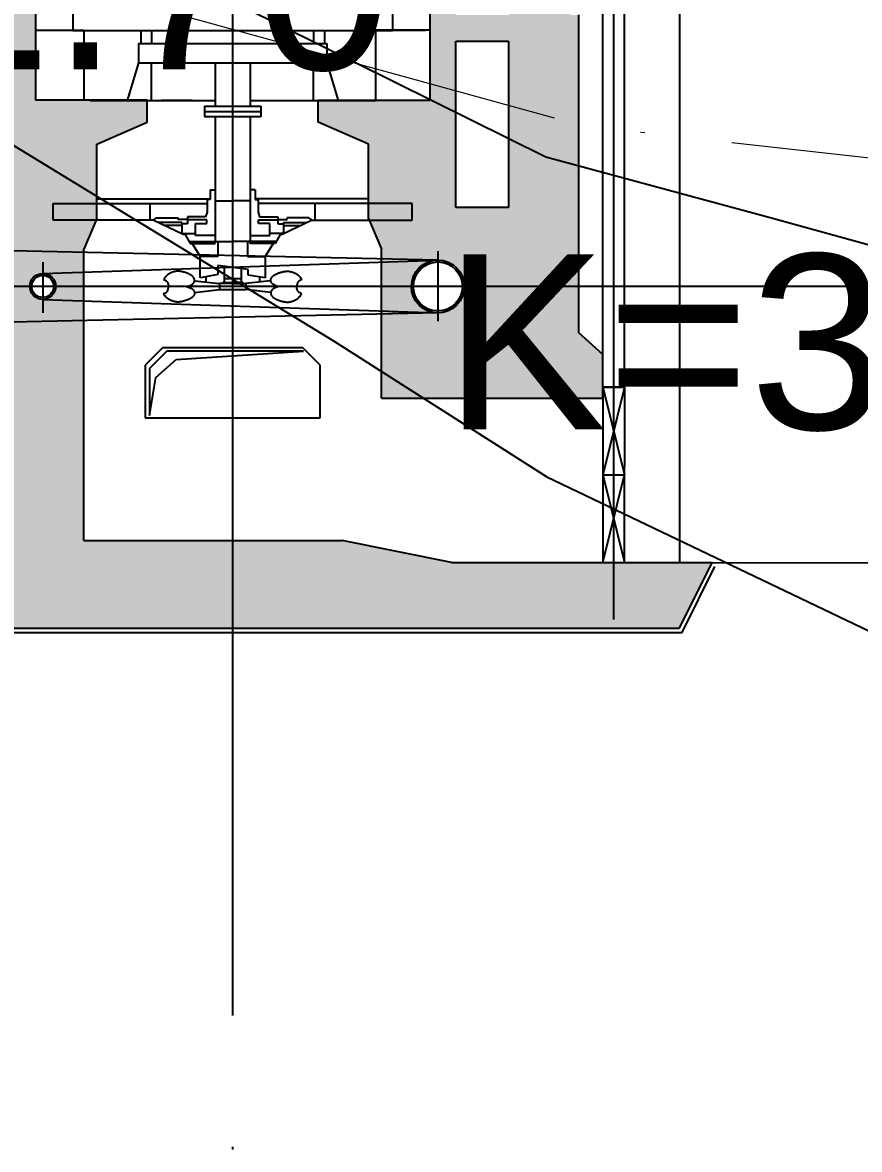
# Model space of a CAD drawing. Header units: inches. Extents: x 444671 to 463716, y 1783086 to 1794968.
# Drawn here: x 458213.57 to 458232.68, y 1789085.65 to 1789111.38 of the extents above; entities that cross this region are included whole.
import ezdxf

# ---------------------------------------------------------------- set-up
doc = ezdxf.new("R2010")
doc.units = ezdxf.units.IN
doc.header["$MEASUREMENT"] = 0
for name, pattern in [('ACAD_ISO04W100', [30, 24, -3, 0, -3]), ('CENTER', [2, 1.25, -0.25, 0.25, -0.25]), ('NG', [1.8, 0.8, -0.1, 0, -0.1, 0.8])]:
    doc.linetypes.add(name, pattern=pattern)
doc.layers.add('CONGTRINH', color=2, linetype='Continuous')
doc.layers.add('Tam', color=1, linetype='CENTER')
for name, color, linetype, lineweight in [('doi', 33, 'Continuous', 25), ('nuocngam', 5, 'Continuous', 20), ('tham', 145, 'Continuous', 13)]:
    doc.layers.add(name, color=color, linetype=linetype, lineweight=lineweight)
doc.styles.add('25', font='', dxfattribs={"height": 5})
doc.styles.get('25').set_extended_font_data('.VnArial')
doc.linetypes.add('_lA2', pattern='A,2,-0.2,["xx",Standard,S=0.1,R=0,X=-0.1,Y=-0.05],-0.18', length=2.38)
doc.linetypes.add('_lB', pattern='A,2,-0.2,["xxx",Standard,S=0.1,R=0,X=-0.1,Y=-0.05],-0.26', length=2.46)

# ---------------------------------------------------------------- blocks, each defined once
blk = doc.blocks.new('A$C7D350064')
at = {"layer": 'CONGTRINH'}
h = blk.add_hatch(dxfattribs=at)
h.set_pattern_fill('BETONGCT', color=256, scale=200, style=0)
h.set_pattern_definition([(49.99999671561357, (-946.5951823234791, -20.14663464063779), (1.434520433337568, -0.1255042613157032), [0.1499999968773207, -1.649999965650527]), (355.0000005791259, (-946.5951823234791, -20.14663464063779), (-0.2775026804066695, 1.504384163721064), [0.1200000055935776, -1.320000061529353]), (100.4514011898925, (-946.4756389578106, -20.15709332004189), (1.157018818383486, 1.378878989092497), [0.1274803717026776, -1.402284132729452]), (46.18419666779555, (-946.5951823234791, -19.74663466820493), (2.134482198633748, -0.3310380058436002), [0.2249999970489862, -2.474999967538849]), (96.63560076559662, (-946.41730882501, -19.77422128035687), (1.869325499885599, 1.948235607532625), [0.191220563118732, -2.103425858306075]), (351.1842010101728, (-946.5951823234791, -19.74663466820493), (1.869323979055375, 1.94823706758229), [0.1800000080573534, -1.980000088630887]), (20.99999776841383, (-946.3951823139796, -19.84663466131315), (1.193814160940051, -0.8052377258354045), [0.1500000048819766, -1.650000053701744]), (326.0000030922076, (-946.3951823139796, -19.84663466131315), (0.4866306869568797, 1.450299990142112), [0.1200000013313718, -1.32000001464509]), (71.4513979883991, (-946.2956978432485, -19.91373786865734), (1.680445336979847, 0.6450609489636747), [0.1274803727161, -1.402284143877098]), (37.4999967785859, (-946.5951823234791, -20.14663464063779), (0.02431971178970561, 0.665787661777952), [0, -1.304000005678973, 0, -1.340000005835755, 0, -1.325000005770429]), (7.499999136824723, (-946.5951823234791, -20.14663464063779), (0.5261390998745623, 0.7888233694006899), [0, -0.7640000347727508, 0, -1.274000057984927, 0, -0.5050000229846058]), (327.5000030225847, (-947.041182344663, -20.14663464063779), (1.067644923055229, -0.04510974035989215), [0, -0.5000000069447061, 0, -1.560000021667483, 0, -2.070000028751083]), (317.5000033223624, (-947.2411823541624, -20.14663464063779), (1.166372394084486, 0.2002099508665909), [0, -0.6499999963359006, 0, -1.035999994159989, 0, -1.469999991713498]), (44.99999666494666, (-946.5951823234791, -20.14663464063779), (-0.7071068147723173, 0.7071067324542539), []), (44.99999666494666, (-946.5951823234791, -19.4395279083401), (-0.7071068147723173, 0.7071067324542539), [])])
h.paths.add_polyline_path([(-21.89987192430999, 72.59831563080661), (-12.59985758288531, 72.59831563080661), (-12.59985758288531, 68.79831595276482), (-11.19985749770422, 68.79831589269452), (-11.19985749770422, 69.44218445988372), (-11.19985749770422, 72.59831563080661), (-5.100341250246856, 72.59831563080661), (-5.100341250246856, 68.79831589269452), (-11.19985749770422, 68.79831589269452), (-11.19985749770422, 68.19831593404524), (-6.000000284984708, 68.19831593404524), (-6.000000284984708, 63.9983162235003), (-11.19985749770422, 63.9983162235003), (-11.19985749770422, 64.59697202057578), (-13.34952228766633, 64.59697493375279), (-12.69985756895039, 61.99831636133604), (-5.700000270735472, 61.99831636133604), (-5.000000237487257, 59.19831655430607), (10.200000484474, 59.19831655430607), (10.95000052009709, 60.69831645092927), (5.000000237487257, 60.69831645092927), (2.500000118743628, 61.19831641647033), (-3.400000161491334, 61.19831641647033), (-3.400000161491334, 67.8483159581665), (-3.100241857930087, 68.51333585288376), (-3.100241857930087, 70.24818480457179), (-1.949999578413554, 70.7481829370372), (-1.949999578413554, 71.24384326231666), (-4.500341221748386, 71.24818473542109), (-4.500341221748386, 77.79831527243368), (-22.89985805284232, 77.79831527243368), (-22.89985805284232, 76.29831537581049), (-24.14985801972216, 68.79831644776277), (-21.89987192430999, 68.79831635137089)])
h.paths.add_polyline_path([(-21.89987192430999, 73.19831558945589), (-21.89987192430999, 77.1983153137844), (-12.59985756420065, 77.1983153137844), (-12.59985756420065, 73.19831558945589)], flags=16)
h.paths.add_polyline_path([(-11.19985749770422, 73.19831558945589), (-11.19985749770422, 77.1983153137844), (-5.100341250246856, 77.1983153137844), (-5.100341250246856, 73.19831558945589)], flags=16)
edge = h.paths.add_edge_path(flags=16)
edge.add_ellipse((-4.335814159421716, 66.99818500527181), major_axis=(0.2095667144785919, 0.209566714478592), ratio=0.9999999999219895, start_angle=134.9999999977652, end_angle=314.99999999776514, ccw=False)
edge.add_ellipse((-4.335814159421716, 66.99818500527181), major_axis=(-0.2095667145865048, 0.2095667145865048), ratio=0.9999999996777259, start_angle=-134.9999999907675, end_angle=45.00000000923251, ccw=False)
h.paths.add_polyline_path([(8.450000401353464, 64.44831619248725), (8.450000401353464, 65.44831612356938), (7.900000375229865, 65.94831608911045), (7.900000375229865, 73.19831558945589), (7.700000365730375, 73.19831558945589), (7.700000365730375, 77.79831527243368), (4.500241924426518, 77.79831527243368), (4.500241924426518, 72.84818460210226), (4.500241924426518, 71.24818473542109), (1.950241289101541, 71.24384326231666), (1.950241289101541, 70.7481829316821), (3.100241857930087, 70.24818480457179), (3.100241857930087, 68.54767732392065), (3.400241872179322, 67.8483159581665), (3.400241872179322, 64.44831619248725)])
edge = h.paths.add_edge_path(flags=16)
edge.add_ellipse((4.687069990090095, 66.99818500527181), major_axis=(-0.4268951592472356, 0.4268951592472355), ratio=0.9999999996973093, start_angle=-134.99999999132848, end_angle=45.00000000867152, ccw=False)
edge.add_ellipse((4.687069990090095, 66.99818500527181), major_axis=(-0.4268951590957084, 0.4268951590957082), ratio=0.9999999999251393, start_angle=45.00000000214459, end_angle=225.0000000021446, ccw=False)
h.paths.add_polyline_path([(5.100000242237002, 68.79831589269452), (5.100000242237002, 72.59831563080661), (6.300000299233943, 72.59831563080661), (6.300000299233943, 68.79831589269452)], flags=16)
h.paths.add_polyline_path([(5.100241952924989, 73.19831558945589), (6.300000299233943, 73.19831558945589), (6.300000299233943, 77.1983153137844), (5.100241952924989, 77.1983153137844)], flags=17)
at = {"layer": 'CONGTRINH', "color": 0, "linetype": 'ACAD_ISO04W100', "lineweight": 25}
blk.add_line((0, 104.4528292075265), (0, 47.29566132416949), dxfattribs=at)
at = {"layer": 'CONGTRINH'}
for p, q in [((8.700000413227826, 84.24353419058025), (8.700000413227826, 59.3983165405225)), ((-4.500341221748386, 77.79831527243368), (-4.500341221748386, 71.24818473542109)), ((4.500241924426518, 77.79831527243368), (4.500241924426518, 71.24818473542109)), ((8.450000401353464, 64.44831619248725), (8.450000401353464, 77.79831527243368)), ((8.95000042510219, 64.69762995606288), (8.95000042510219, 77.79831527243368)), ((-3.649893144145608, 77.18397381994873), (-3.649893144145608, 72.84384312899783)), ((3.650107202585787, 77.18397381994873), (3.650107202585787, 72.84384312899783)), ((10.200000484474, 76.54831535858102), (10.200000484474, 60.69831645092927)), ((7.900000375229865, 73.19831558945589), (7.900000375229865, 65.94831608911045)), ((-4.500241924426518, 72.84818460210226), (-3.400000161491334, 72.84818460210226)), ((-3.649893144145608, 72.84384312899783), (3.650107202585787, 72.84384312899783)), ((-3.400000161491334, 72.84818460210226), (-3.400000161491334, 71.24818473542109)), ((-2.099893070524558, 72.84384312899783), (-2.099893070524558, 72.5438431496732)), ((-1.849893059174065, 72.84384312899783), (-1.849893059174065, 72.5438431496732)), ((1.850107117672451, 72.84384312899783), (1.850107117672451, 72.5438431496732)), ((2.100107128964737, 72.84384312899783), (2.100107128964737, 72.5438431496732)), ((3.260241865529679, 72.84818460210226), (3.260241865529679, 71.24818473542109)), ((4.500241924426518, 72.84818460210226), (3.260241865529679, 72.84818460210226)), ((3.260241865529679, 72.84818460210226), (4.400000208988786, 72.84818460210226)), ((5.100000242237002, 72.59831563080661), (6.300000299233943, 72.59831563080661)), ((5.100000242237002, 68.79831589269452), (5.100000242237002, 72.59831563080661)), ((6.300000299233943, 72.59831563080661), (6.300000299233943, 68.79831589269452)), ((-2.149893073481508, 72.5438431496732), (-2.149893073481508, 72.09384318068624)), ((-2.149893073481508, 72.5438431496732), (2.150107131921686, 72.5438431496732)), ((2.150107131921686, 72.5438431496732), (2.150107131921686, 72.09384318068624)), ((-2.149893073481508, 72.10299002635293), (-2.409467091434635, 71.24384326208383)), ((-2.149893073481508, 72.10299002635293), (2.150107131921686, 72.10299002635293)), ((-1.849893059232272, 71.24384326208383), (-1.849893059232272, 72.10299002635293)), ((-0.3998929897788912, 72.10299002635293), (-0.3998929897788912, 71.11384324822575)), ((0.3998929897788912, 72.10299002635293), (0.3998929897788912, 71.11384324822575)), ((1.850107117672451, 71.24384326208383), (1.850107117672451, 72.10299002635293)), ((2.150107131921686, 72.10299002635293), (2.409681149874814, 71.24384326208383)), ((-1.950000093202107, 71.24818473542109), (-4.500341221748386, 71.24818473542109)), ((-3.259893125621602, 71.24384326208383), (-0.3998929897788912, 71.24384326208383)), ((-1.949940810445696, 70.74820848298259), (-1.950000093202107, 71.24818473542109)), ((-1.632476066588424, 71.24818473728374), (-0.9241128079593182, 71.24818473728374)), ((-0.6414331861888058, 71.11384324822575), (0.6416472446289845, 71.11384324822575)), ((-0.6414331861888058, 71.11384324822575), (-0.6414331861888058, 70.872354892781)), ((0.3998929897788912, 71.24384326208383), (3.259493970370386, 71.24384326208383)), ((0.6416472446289845, 71.11384324822575), (0.6416472446289845, 70.872354892781)), ((1.950182521133684, 70.74820848298259), (1.950241803890094, 71.24818473542109)), ((1.950241803890094, 71.24818473542109), (4.500241924426518, 71.24818473542109)), ((-0.6414331861888058, 70.9938432564959), (0.6416472446289845, 70.9938432564959)), ((0.6416472446289845, 70.872354892781), (-0.6414331861888058, 70.872354892781)), ((-0.3998929897788912, 70.872354892781), (-0.3998929897788912, 68.02212154422887)), ((0.3998929897788912, 70.872354892781), (0.3998929897788912, 68.02212154422887)), ((-3.100241857930087, 70.24818480457179), (-1.949940810445696, 70.74820848298259)), ((3.100241857930087, 70.24818480457179), (1.950182521133684, 70.74820848298259)), ((-3.100241857930087, 68.54767732392065), (-3.100241857930087, 70.24818480457179)), ((3.100241857930087, 68.54767732392065), (3.100241857930087, 70.24818480457179)), ((-3.100241857930087, 68.99818486743607), (-0.5137657842133194, 68.99818486743607)), ((-0.5137657842133194, 68.98167311074212), (-0.580922854016535, 68.98167311074212)), ((-0.580922854016535, 68.98167311074212), (-0.580922854016535, 68.69721360085532)), ((-0.5137657842133194, 69.2010419818107), (-0.3998929897788912, 69.2010419818107)), ((-0.5137657842133194, 69.2010419818107), (-0.5137657842133194, 68.98167311074212)), ((-0.3998929897788912, 68.95262672519311), (2.835411578416824e-05, 68.95262672519311)), ((0.3998929897788912, 68.95262672519311), (0.0001070292200893164, 68.95262672519311)), ((0.5137343628448434, 69.2010419818107), (0.3998929897788912, 69.2010419818107)), ((0.5137343628448434, 69.2010419818107), (0.5137343628448434, 68.98167311074212)), ((3.100241857930087, 68.99818486743607), (0.5137343628448434, 68.99818486743607)), ((0.5137343628448434, 68.98167311074212), (0.5808914325898513, 68.98167311074212)), ((0.5808914325898513, 68.98167311074212), (0.5808914325898513, 68.69721360085532)), ((-4.100241905427538, 68.89320893306285), (-0.580922854016535, 68.89320893306285)), ((-4.100241905427538, 68.51333585288376), (-4.100241905427538, 68.89320893306285)), ((-1.88219804893015, 68.51333585288376), (-1.88219804893015, 68.89320893306285)), ((-0.580922854016535, 68.69721360085532), (-0.6170477237319574, 68.58548693358898)), ((4.100241905427538, 68.89323571510613), (0.5808914325898513, 68.8932525513228)), ((0.5808914325898513, 68.69721360085532), (0.6170163023052737, 68.58548693358898)), ((1.882412107370328, 68.51333585288376), (1.882412107370328, 68.89320893306285)), ((4.100241905427538, 68.51336232852191), (4.100241905427538, 68.89323571510613)), ((6.300000299233943, 68.79831589269452), (5.100000242237002, 68.79831589269452)), ((-1.817994140612427, 68.51333585288376), (-4.100241905427538, 68.51333585288376)), ((-3.100241857930087, 68.54767732392065), (-3.400000161491334, 67.8483159581665)), ((-1.127624654211104, 68.18496779655106), (-1.818072815658525, 68.51333585288376)), ((-1.817994140612427, 68.51333585288376), (-1.737850289617199, 68.56674768123776)), ((-1.737928964721505, 68.56674768123776), (-1.241459021752235, 68.56751268403605)), ((-1.160306525882334, 68.45743243768811), (-1.70052663696697, 68.45743243768811)), ((-1.241459021752235, 68.52432858501561), (-1.241459021752235, 68.56751268403605)), ((-1.031747527129482, 68.52432858501561), (-1.241459021752235, 68.52432858501561)), ((-1.160306525882334, 68.45743243768811), (-1.160306525882334, 68.20990251074545)), ((-1.031747527129482, 68.58548693358898), (-1.031747527129482, 68.52432858501561)), ((-0.6170477237319574, 68.58548693358898), (-1.031747527129482, 68.58548693358898)), ((-1.030292158131488, 68.52206345763989), (-1.030292158131488, 68.42838242067955)), ((-0.5891190372640267, 68.52206345763989), (-1.030292158131488, 68.52206345763989)), ((-0.5891190372640267, 68.43369343038648), (-0.5891190372640267, 68.52206345763989)), ((0.5890876158955507, 68.43369343038648), (0.5890876158955507, 68.52206345763989)), ((0.5890876158955507, 68.52206345763989), (1.030427541467361, 68.52206345763989)), ((0.6170163023052737, 68.58548693358898), (1.031882910523564, 68.58548693358898)), ((1.030427541467361, 68.52206345763989), (1.030427541467361, 68.42838242067955)), ((1.031882910523564, 68.58548693358898), (1.031882910523564, 68.52432858501561)), ((1.031882910523564, 68.52432858501561), (1.241594405088108, 68.52432858501561)), ((1.818208199052606, 68.51333585288376), (1.127760037546977, 68.18496779655106)), ((1.160441909276415, 68.45743243768811), (1.160441909276415, 68.20990251074545)), ((1.160441909276415, 68.45743243768811), (1.700662020361051, 68.45743243768811)), ((1.241594405088108, 68.52432858501561), (1.241594405088108, 68.56751268403605)), ((1.738064348057378, 68.56674768123776), (1.241594405088108, 68.56751268403605)), ((1.818208199052606, 68.51333585288376), (1.738064348057378, 68.56674768123776)), ((1.818164806580171, 68.51348190335557), (4.100241905427538, 68.51336232852191)), ((3.100241857930087, 68.54767732392065), (3.400241872179322, 67.8483159581665)), ((-1.160306525882334, 68.3884955693502), (-1.555575466831215, 68.3884955693502)), ((-1.030292158131488, 68.42838242067955), (-1.160306525882334, 68.42838242067955)), ((-1.160306525882334, 68.20990251074545), (-0.8468548287055455, 68.20990251074545)), ((-1.086164717329666, 68.18496779655106), (-1.127624654211104, 68.18496779655106)), ((-1.086086042283569, 68.18496779655106), (-0.9684589236276224, 67.97582392767072)), ((-0.8468548287055455, 68.16219292231835), (-0.8468548287055455, 68.43369343038648)), ((-0.8468548287055455, 68.43369343038648), (-0.5891190372640267, 68.43369343038648)), ((0.846990212041419, 68.43369343038648), (0.5890876158955507, 68.43369343038648)), ((0.846990212041419, 68.16219292231835), (0.846990212041419, 68.43369343038648)), ((1.160441909276415, 68.20990251074545), (0.846990212041419, 68.20990251074545)), ((1.086300100723747, 68.18496779655106), (0.9686729820678011, 67.97582392767072)), ((1.030427541467361, 68.42838242067955), (1.160441909276415, 68.42838242067955)), ((1.127760037546977, 68.18496779655106), (1.086300100723747, 68.18496779655106)), ((1.160441909276415, 68.3884955693502), (1.555710850225296, 68.3884955693502)), ((-0.9945763981086202, 68.02212154422887), (2.835411578416824e-05, 68.02212154422887)), ((-0.9684589236276224, 67.97582392767072), (-0.9273633295670152, 67.97582392767072)), ((-0.9273633295670152, 67.97582392767072), (-0.7391077799838968, 67.6834393911995)), ((-0.9273633295670152, 67.97582392767072), (-0.3981566666043364, 67.97582392767072)), ((-0.3998929897788912, 68.16189521970227), (-0.8468548287055455, 68.16219292231835)), ((-0.3981566666043364, 67.97582392767072), (-0.3981566666043364, 68.02212154422887)), ((-0.3402282638126053, 68.02212154422887), (-0.3402282638126053, 67.6834393911995)), ((0.9947117815027013, 68.02212154422887), (0.0001070292200893164, 68.02212154422887)), ((0.3404423223109916, 68.02212154422887), (0.3404423223109916, 67.6834393911995)), ((0.398370725044515, 67.97582392767072), (0.398370725044515, 68.02212154422887)), ((0.9275773880071938, 67.97582392767072), (0.398370725044515, 67.97582392767072)), ((0.3998929897788912, 68.1618950725533), (0.846990212041419, 68.16219292231835)), ((0.9275773880071938, 67.97582392767072), (0.7393218384240754, 67.6834393911995)), ((0.9686729820678011, 67.97582392767072), (0.9275773880071938, 67.97582392767072)), ((4.687069990090095, 67.60190589400008), (-5.050000239862129, 67.81486334162764)), ((-3.400000161491334, 61.19831641647033), (-3.400000161491334, 67.8483159581665)), ((-0.7391864550882019, 67.19200982735492), (-0.7391864550882019, 67.6834393911995)), ((-0.3402282638126053, 67.6834393911995), (-0.7391864550882019, 67.6834393911995)), ((0.3404423223109916, 67.6834393911995), (0.7393218384240754, 67.6834393911995)), ((0.7393218384240754, 67.6834393911995), (0.7393218384240754, 67.19200982735492)), ((3.400241872179322, 64.44831619248725), (3.400241872179322, 67.8483159581665)), ((4.687069990090095, 67.80742023978382), (4.687069990090095, 66.2066912590526)), ((-4.335814159421716, 67.294557078043), (4.687069990090095, 67.60190589400008)), ((-4.335814159421716, 67.55248230462894), (-4.335814159421716, 66.39949806011282)), ((-0.3402282638126053, 67.47877842397429), (-0.3402282638126053, 67.27079355577007)), ((0.3525193553068675, 67.383599154884), (-0.3402282638126053, 67.47877842397429)), ((-0.1956093407934532, 67.45890867197886), (-0.1956093407934532, 67.08742612833157)), ((-0.6107588466838934, 67.21549917664379), (-0.7391864550882019, 67.19200982735492)), ((-0.3402282638126053, 67.27079355577007), (-0.6107588466838934, 67.21549917664379)), ((-0.6107588466838934, 67.21549917664379), (-0.6107588466838934, 67.0971766479779)), ((-0.1956093407934532, 67.177989696851), (0.1958233992336318, 67.177989696851)), ((0.1958233992336318, 67.40512821706943), (0.1958233992336318, 67.08742612833157)), ((0.3525193553068675, 67.25631196424365), (0.3525193553068675, 67.383599154884)), ((0.7393218384240754, 67.19200982735492), (0.3525193553068675, 67.25631196424365)), ((0.610972905124072, 67.21334658470005), (0.610972905124072, 67.0971766479779)), ((18.17479429999366, 66.99818500527181), (-33.37355439976091, 66.99818500527181)), ((-0.8663228956284001, 67.12569155334495), (-0.3016445976682007, 67.06268680654466)), ((-0.8663228956284001, 66.8619955109898), (-0.3016445976682007, 66.92500025779009)), ((-0.3016445976682007, 67.06268680654466), (-0.3016445976682007, 66.9193854413461)), ((-0.006091591494623572, 67.06268680654466), (-0.3016445976682007, 67.06268680654466)), ((0.301858656166587, 66.9193854413461), (-0.3016445976682007, 66.9193854413461)), ((-0.2413276116130874, 67.06268680654466), (-0.2413276116130874, 67.08742612833157)), ((-0.2413276116130874, 67.08742612833157), (-0.005176543956622481, 67.08742612833157)), ((0.241541670053266, 67.08742612833157), (0.005311927292495966, 67.08742612833157)), ((0.006226974888704717, 67.06268680654466), (0.301858656166587, 67.06268680654466)), ((0.241541670053266, 67.06268680654466), (0.241541670053266, 67.08742612833157)), ((0.8665369540685788, 67.12569155334495), (0.301858656166587, 67.06268680654466)), ((0.301858656166587, 67.06268680654466), (0.301858656166587, 66.9193854413461)), ((0.8665369540685788, 66.8619955109898), (0.301858656166587, 66.92500025779009)), ((-4.335814159421716, 66.70181293273345), (4.687069990090095, 66.39446411677636)), ((4.687069990090095, 66.39446411677636), (-5.050000239862129, 66.18021928635426)), ((8.450000401353464, 65.44831612356938), (7.900000375229865, 65.94831608911045)), ((-1.600000075995922, 65.59818510175683), (-2.000000094994903, 65.19818512932397)), ((-1.500000071246177, 65.52268782700412), (-1.900000090245157, 65.12268785457127)), ((1.600000075995922, 65.59818510175683), (-1.600000075995922, 65.59818510175683)), ((1.620013418723829, 65.52268782700412), (-1.500000071246177, 65.52268782700412)), ((-1.288428009313066, 65.33171407599002), (1.620013418723829, 65.52268782700412)), ((2.000000094994903, 65.19818512932397), (1.600000075995922, 65.59818510175683)), ((8.450000401353464, 64.44831619248725), (8.450000401353464, 65.44831612356938)), ((8.450000401353464, 64.44831619248725), (8.450000401353464, 65.44831612356938)), ((-2.000000094994903, 65.19818512932397), (-2.000000094994903, 63.99818521202542)), ((-1.900000090245157, 65.12268785457127), (-1.900000090245157, 64.0502991641406)), ((-1.754263803421054, 64.91610481892712), (-1.288428009313066, 65.33171407599002)), ((2.000000094994903, 63.99818521202542), (2.000000094994903, 65.19818512932397)), ((-1.900000090245157, 64.0502991641406), (-1.754263803421054, 64.91610481892712)), ((8.95000042510219, 64.69762995606288), (8.450000401353464, 62.69763009389862)), ((8.450000401353464, 64.69762995606288), (8.95000042510219, 62.69763009389862)), ((8.450000401353464, 64.69762995606288), (8.450000401353464, 62.89763008011505)), ((8.450000401353464, 64.69762995606288), (8.95000042510219, 64.69762995606288)), ((8.95000042510219, 64.69762995606288), (8.450000401353464, 64.69762995606288)), ((8.95000042510219, 64.69762995606288), (8.95000042510219, 62.89763008011505)), ((3.400241872179322, 64.44831619248725), (8.450000401353464, 64.44831619248725)), ((-2.000000094994903, 63.99818521202542), (2.000000094994903, 63.99818521202542)), ((8.450000401353464, 62.89763008011505), (8.450000401353464, 60.69776124320924)), ((8.95000042510219, 60.69776124320924), (8.95000042510219, 62.89763008011505)), ((8.450000401353464, 60.69776124320924), (8.95000042510219, 62.69763009389862)), ((8.450000401353464, 62.69763009389862), (8.95000042510219, 60.69776124320924)), ((8.450000401353464, 62.69763009389862), (8.95000042510219, 62.69763009389862)), ((-3.400000161491334, 61.19831641647033), (2.500000118743628, 61.19831641647033)), ((5.000000237487257, 60.69831645092927), (2.500000118743628, 61.19831641647033)), ((5.000000237487257, 60.69831645092927), (10.95000052009709, 60.69831645092927)), ((8.450000401353464, 60.69831645092927), (8.95000042510219, 60.69831645092927)), ((10.200000484474, 59.19831655430607), (10.95000052009709, 60.69831645092927)), ((10.26180388627108, 59.09831656119786), (11.01352681731805, 60.60176224820316)), ((-5.000000237487257, 59.19831655430607), (10.200000484474, 59.19831655430607)), ((-5.078077881829813, 59.09831656119786), (10.26180388627108, 59.09831656119786))]:
    blk.add_line(p, q, dxfattribs=at)
for points in [[(-1.05725694244029, 66.99384353216738), (-1.03119043452898, 66.99979197070934), (-1.008515234920196, 67.00601550377905), (-0.9888987087761052, 67.01244821492583), (-0.972008221084252, 67.01902418676764), (-0.957511136890389, 67.02567750308663), (-0.945074821356684, 67.03234224650078), (-0.9343666395288892, 67.03895250032656), (-0.9250539564527571, 67.04544234764762), (-0.9168444245005958, 67.05176539439708), (-0.9096068455837667, 67.05795333744027), (-0.9032503086491488, 67.06405739649199), (-0.8976839029346593, 67.07012879080139), (-0.8928167175035924, 67.07621874054894), (-0.88855784147745, 67.08237846498378), (-0.884816363977734, 67.08865918405354), (-0.8815013741259463, 67.09511211700737), (-0.8785463005187921, 67.1017795545049), (-0.8759819298866205, 67.10866806912236), (-0.8738633884349838, 67.11577530461363), (-0.8722458023694344, 67.12309890449978), (-0.8711842978955247, 67.13063651253469), (-0.870734001218807, 67.13838577200659), (-0.8709500386030413, 67.14634432666935), (-0.8718875361955725, 67.15450981981121), (-0.8735881921602413, 67.16286737658083), (-0.8760399920865893, 67.17135204537772), (-0.8792174936388619, 67.1798863564618), (-0.8830952543066815, 67.18839283986017), (-0.8876478316960856, 67.19679402536713), (-0.8928497833549045, 67.20501244347543), (-0.8986756668891758, 67.21297062374651), (-0.9051000397885218, 67.2205910962075), (-0.912093477032613, 67.22781470953487), (-0.9196106229210272, 67.23465558583848), (-0.9276021393015981, 67.24114616587758), (-0.9360186877893284, 67.24731889017858), (-0.9448109301156364, 67.25320619950071), (-0.9539295280119404, 67.25884053460322), (-0.9633251432678662, 67.26425433601253), (-0.9729484374984168, 67.26948004425503), (-0.9827561496640556, 67.27454547886737), (-0.9927293270593509, 67.27945997216739), (-1.002855094324332, 67.28422823618166), (-1.013120575866196, 67.2888549817726), (-1.023512896266766, 67.29334492050111), (-1.034019180107862, 67.29770276346244), (-1.04462655185489, 67.30193322245032), (-1.055322136031464, 67.30604100855999), (-1.066102539713029, 67.31002808595076), (-1.07700230012415, 67.31388543150388), (-1.088065437099431, 67.31760127400048), (-1.099335970240645, 67.32116384315304), (-1.110857919440605, 67.32456136844121), (-1.122675304475706, 67.32778207887895), (-1.134832144947723, 67.33081420417875), (-1.147372460807674, 67.33364597335458), (-1.160313987405971, 67.33626220980659), (-1.173569323320407, 67.33863411191851), (-1.187024782819208, 67.34072947129607), (-1.200566680112388, 67.34251608024351), (-1.214081329409964, 67.3439617305994), (-1.227455045038369, 67.34503421466798), (-1.240574141149409, 67.3457013242878), (-1.253324932069518, 67.34593085153028), (-1.26562584209023, 67.34569897432812), (-1.277523736236617, 67.34501541452482), (-1.289097589557059, 67.34389828029089), (-1.300426377041731, 67.34236567956395), (-1.31158907385543, 67.34043571981601), (-1.322664655104745, 67.33812650945038), (-1.333732095721643, 67.33545615617186), (-1.344870370870922, 67.33244276791811), (-1.356133542722091, 67.32910359092057), (-1.367476021812763, 67.32545242528431), (-1.378827305801678, 67.32150220894255), (-1.390116892405786, 67.31726588052697), (-1.401274279283825, 67.31275637820363), (-1.412228964036331, 67.30798664037138), (-1.42291044438025, 67.30296960496344), (-1.433248218032531, 67.29771821084432), (-1.443189872778021, 67.29224200965837), (-1.452755357488059, 67.28653700859286), (-1.461982711043674, 67.28059582877904), (-1.470909972558729, 67.27441109134816), (-1.479575180972461, 67.26797541673295), (-1.488016375340521, 67.26128142653033), (-1.496271594543941, 67.25432174140587), (-1.504378877696581, 67.24708898225799), (-1.512393507175148, 67.23953656689264), (-1.520439738989808, 67.23146110004745), (-1.528659072588198, 67.22261998290196), (-1.537193007417955, 67.21277061710134), (-1.546183042984921, 67.20167040382512), (-1.555770678678527, 67.18907674471848), (-1.566097413946409, 67.17474704096094), (-1.577304748294409, 67.15843869419768)], [(-1.577304748294409, 67.15843869419768), (-1.554018962022383, 67.14557208423503), (-1.535504986124579, 67.13459376199171), (-1.521081286016852, 67.12513554748148), (-1.51006632723147, 67.11682926048525), (-1.501778575242497, 67.10930672148243), (-1.495536495407578, 67.1021997500211), (-1.490658553317189, 67.09514016658068), (-1.486463214387186, 67.0877597911749), (-1.482404839247465, 67.07973117986694), (-1.478481369209476, 67.0708898329176), (-1.474826640624087, 67.06111198640428), (-1.471574490016792, 67.05027387687005), (-1.468858753854875, 67.0382517403923), (-1.466813268489204, 67.02492181328125), (-1.465571870445274, 67.01016033184715), (-1.46526839613216, 66.99384353216738)], [(1.057392325776163, 66.99384353216738), (1.031325817864854, 66.99979197070934), (1.008650618314277, 67.00601550377905), (0.9890340921119787, 67.01244821492583), (0.9721436044201255, 67.01902418676764), (0.9576465202844702, 67.02567750308663), (0.9452102047507651, 67.03234224650078), (0.9345020228647627, 67.03895250032656), (0.9251893397886306, 67.04544234764762), (0.9169798078946769, 67.05176539439708), (0.9097422289196402, 67.05795333744027), (0.9033856920432299, 67.06405739649199), (0.8978192863287404, 67.07012879080139), (0.8929521008976735, 67.07621874054894), (0.8886932248715311, 67.08237846498378), (0.8849517473718151, 67.08865918405354), (0.8816367574618198, 67.09511211700737), (0.8786816838546656, 67.1017795545049), (0.876117313222494, 67.10866806912236), (0.8739987717708573, 67.11577530461363), (0.8723811857053079, 67.12309890449978), (0.8713196812313981, 67.13063651253469), (0.8708693845546804, 67.13838577200659), (0.8710854219389148, 67.14634432666935), (0.872022919531446, 67.15450981981121), (0.8737235754961148, 67.16286737658083), (0.8761753754224628, 67.17135204537772), (0.8793528769747354, 67.1798863564618), (0.8832306376425549, 67.18839283986017), (0.8877832150901668, 67.19679402536713), (0.8929851667489856, 67.20501244347543), (0.8988110502250493, 67.21297062374651), (0.9052354231243953, 67.2205910962075), (0.9122288603684865, 67.22781470953487), (0.9197460063151084, 67.23465558583848), (0.9277375226374716, 67.24114616587758), (0.9361540711252019, 67.24731889017858), (0.9449463134515099, 67.25320619950071), (0.9540649114060216, 67.25884053460322), (0.9634605266037397, 67.26425433601253), (0.9730838208924979, 67.26948004425503), (0.982891532999929, 67.27454547886737), (0.992864710453432, 67.27945997216739), (1.002990477660205, 67.28422823618166), (1.01325595920207, 67.2888549817726), (1.023648279660847, 67.29334492050111), (1.034154563443735, 67.29770276346244), (1.044761935190763, 67.30193322245032), (1.055457519367337, 67.30604100855999), (1.06623792310711, 67.31002808595076), (1.077137683518231, 67.31388543150388), (1.088200820435304, 67.31760127400048), (1.099471353634726, 67.32116384315304), (1.110993302834686, 67.32456136844121), (1.12281068781158, 67.32778207887895), (1.134967528341804, 67.33081420417875), (1.147507844143547, 67.33364597335458), (1.160449370800052, 67.33626220980659), (1.173704706714489, 67.33863411191851), (1.187160166213289, 67.34072947129607), (1.200702063448261, 67.34251608024351), (1.214216712804046, 67.3439617305994), (1.227590428374242, 67.34503421466798), (1.24070952454349, 67.3457013242878), (1.253460315405391, 67.34593085153028), (1.265761225484312, 67.34569897432812), (1.27765911957249, 67.34501541452482), (1.289232972892933, 67.34389828029089), (1.300561760435812, 67.34236567956395), (1.311724457249511, 67.34043571981601), (1.322800038440619, 67.33812650945038), (1.333867479057517, 67.33545615617186), (1.345005754265003, 67.33244276791811), (1.356268926057965, 67.32910359092057), (1.367611405148637, 67.32545242528431), (1.37896268919576, 67.32150220894255), (1.390252275799867, 67.31726588052697), (1.401409662619699, 67.31275637820363), (1.412364347430412, 67.30798664037138), (1.423045827774331, 67.30296960496344), (1.433383601368405, 67.29771821084432), (1.443325256172102, 67.29224200965837), (1.452890740823932, 67.28653700859286), (1.462118094437756, 67.28059582877904), (1.47104535595281, 67.27441109134816), (1.479710564366542, 67.26797541673295), (1.488151758676395, 67.26128142653033), (1.496406977938022, 67.25432174140587), (1.504514261090662, 67.24708898225799), (1.512528890511021, 67.23953656689264), (1.520575122325681, 67.23146110004745), (1.528794455924071, 67.22261998290196), (1.537328390753828, 67.21277061710134), (1.546318426320795, 67.20167040382512), (1.555906062014401, 67.18907674471848), (1.56623279734049, 67.17474704096094), (1.577440131688491, 67.15843869419768)], [(1.577440131688491, 67.15843869419768), (1.554154345416464, 67.14557208423503), (1.535640369460452, 67.13459376199171), (1.521216669410933, 67.12513554748148), (1.510201710625552, 67.11682926048525), (1.501913958578371, 67.10930672148243), (1.495671878801659, 67.1021997500211), (1.49079393671127, 67.09514016658068), (1.486598597781267, 67.0877597911749), (1.482540222641546, 67.07973117986694), (1.478616752545349, 67.0708898329176), (1.474962024018168, 67.06111198640428), (1.471709873410873, 67.05027387687005), (1.468994137190748, 67.0382517403923), (1.466948651825078, 67.02492181328125), (1.465707253781147, 67.01016033184715), (1.465403779468033, 66.99384353216738)], [(-1.577304748294409, 66.82924837013707), (-1.554018962022383, 66.84211498009972), (-1.535504986124579, 66.85309330234304), (-1.521081286016852, 66.86255151685327), (-1.51006632723147, 66.8708578038495), (-1.501778575242497, 66.87838034308515), (-1.495536495407578, 66.88548731431365), (-1.490658553317189, 66.89254689775407), (-1.486463214387186, 66.89992727315985), (-1.482404839247465, 66.90795588446781), (-1.478481369209476, 66.91679723141715), (-1.474826640624087, 66.92657507793047), (-1.471574490016792, 66.9374131874647), (-1.468858753854875, 66.94943532394245), (-1.466813268489204, 66.9627652510535), (-1.465571870445274, 66.9775267324876), (-1.46526839613216, 66.99384353216738)], [(-1.05725694244029, 66.99384353216738), (-1.03119043452898, 66.98789509385824), (-1.008515234920196, 66.9816715605557), (-0.9888987087761052, 66.97523884940892), (-0.972008221084252, 66.96866287756711), (-0.957511136890389, 66.96200956124812), (-0.945074821356684, 66.95534481783397), (-0.9343666395288892, 66.94873456400819), (-0.9250539564527571, 66.94224471668713), (-0.9168444245005958, 66.93592166993767), (-0.9096068455837667, 66.92973372689448), (-0.9032503086491488, 66.92362966784276), (-0.8976839029346593, 66.91755827353336), (-0.8928167175035924, 66.91146832378581), (-0.88855784147745, 66.90530859935097), (-0.884816363977734, 66.89902788028121), (-0.8815013741259463, 66.89257494732738), (-0.8785463005187921, 66.88590751006268), (-0.8759819298866205, 66.87901899521239), (-0.8738633884349838, 66.87191175972112), (-0.8722458023694344, 66.86458815983497), (-0.8711842978955247, 66.85705055180006), (-0.870734001218807, 66.84930129232816), (-0.8709500386030413, 66.8413427376654), (-0.8718875361955725, 66.83317724452354), (-0.8735881921602413, 66.82481968798675), (-0.8760399920865893, 66.81633501895703), (-0.8792174936388619, 66.80780070787296), (-0.8830952543066815, 66.79929422447458), (-0.8876478316960856, 66.79089303896762), (-0.8928497833549045, 66.78267462085932), (-0.8986756668891758, 66.77471644058824), (-0.9051000397885218, 66.76709596812725), (-0.912093477032613, 66.75987235479988), (-0.9196106229210272, 66.75303147849627), (-0.9276021393015981, 66.74654089845717), (-0.9360186877893284, 66.74036817415617), (-0.9448109301156364, 66.73448086483404), (-0.9539295280119404, 66.72884652973153), (-0.9633251432678662, 66.72343272832222), (-0.9729484374984168, 66.71820702007972), (-0.9827561496640556, 66.71314158570021), (-0.9927293270593509, 66.70822709216736), (-1.002855094324332, 66.70345882815309), (-1.013120575866196, 66.69883208256215), (-1.023512896266766, 66.69434214383364), (-1.034019180107862, 66.68998430087231), (-1.04462655185489, 66.68575384188443), (-1.055322136031464, 66.68164605577476), (-1.066102539713029, 66.67765897838399), (-1.07700230012415, 66.67380163283087), (-1.088065437099431, 66.67008579033427), (-1.099335970240645, 66.6665232211817), (-1.110857919440605, 66.66312569589354), (-1.122675304475706, 66.6599049854558), (-1.134832144947723, 66.656872860156), (-1.147372460807674, 66.65404109098017), (-1.160313987405971, 66.65142485452816), (-1.173569323320407, 66.64905295241624), (-1.187024782819208, 66.64695759303868), (-1.200566680112388, 66.64517098409124), (-1.214081329409964, 66.64372533373535), (-1.227455045038369, 66.64265284966677), (-1.240574141149409, 66.64198574004695), (-1.253324932069518, 66.64175621280447), (-1.26562584209023, 66.64198809000663), (-1.277523736236617, 66.64267164980993), (-1.289097589557059, 66.64378878404386), (-1.300426377041731, 66.6453213847708), (-1.31158907385543, 66.64725134451874), (-1.322664655104745, 66.64956055488437), (-1.333732095721643, 66.65223090816289), (-1.344870370870922, 66.65524429641664), (-1.356133542722091, 66.65858347341418), (-1.367476021812763, 66.66223463905044), (-1.378827305801678, 66.6661848553922), (-1.390116892405786, 66.67042118380778), (-1.401274279283825, 66.67493068613112), (-1.412228964036331, 66.67970042396337), (-1.42291044438025, 66.68471745937131), (-1.433248218032531, 66.68996885349043), (-1.443189872778021, 66.69544505467638), (-1.452755357488059, 66.70115005574189), (-1.461982711043674, 66.70709123555571), (-1.470909972558729, 66.7132759729866), (-1.479575180972461, 66.7197116476018), (-1.488016375340521, 66.72640563780442), (-1.496271594543941, 66.73336532292888), (-1.504378877696581, 66.74059808207676), (-1.512393507175148, 66.74815049744211), (-1.520439738989808, 66.7562259642873), (-1.528659072588198, 66.76506708143279), (-1.537193007417955, 66.77491644723341), (-1.546183042984921, 66.78601666050963), (-1.555770678678527, 66.79861031961627), (-1.566097413946409, 66.81294002337381), (-1.577304748294409, 66.82924837013707)], [(1.057392325776163, 66.99384353216738), (1.031325817864854, 66.98789509385824), (1.008650618314277, 66.9816715605557), (0.9890340921119787, 66.97523884940892), (0.9721436044201255, 66.96866287756711), (0.9576465202844702, 66.96200956124812), (0.9452102047507651, 66.95534481783397), (0.9345020228647627, 66.94873456400819), (0.9251893397886306, 66.94224471668713), (0.9169798078946769, 66.93592166993767), (0.9097422289196402, 66.92973372689448), (0.9033856920432299, 66.92362966784276), (0.8978192863287404, 66.91755827353336), (0.8929521008976735, 66.91146832378581), (0.8886932248715311, 66.90530859935097), (0.8849517473718151, 66.89902788028121), (0.8816367574618198, 66.89257494732738), (0.8786816838546656, 66.88590751006268), (0.876117313222494, 66.87901899521239), (0.8739987717708573, 66.87191175972112), (0.8723811857053079, 66.86458815983497), (0.8713196812313981, 66.85705055180006), (0.8708693845546804, 66.84930129232816), (0.8710854219389148, 66.8413427376654), (0.872022919531446, 66.83317724452354), (0.8737235754961148, 66.82481968798675), (0.8761753754224628, 66.81633501895703), (0.8793528769747354, 66.80780070787296), (0.8832306376425549, 66.79929422447458), (0.8877832150901668, 66.79089303896762), (0.8929851667489856, 66.78267462085932), (0.8988110502250493, 66.77471644058824), (0.9052354231243953, 66.76709596812725), (0.9122288603684865, 66.75987235479988), (0.9197460063151084, 66.75303147849627), (0.9277375226374716, 66.74654089845717), (0.9361540711252019, 66.74036817415617), (0.9449463134515099, 66.73448086483404), (0.9540649114060216, 66.72884652973153), (0.9634605266037397, 66.72343272832222), (0.9730838208924979, 66.71820702007972), (0.982891532999929, 66.71314158570021), (0.992864710453432, 66.70822709216736), (1.002990477660205, 66.70345882815309), (1.01325595920207, 66.69883208256215), (1.023648279660847, 66.69434214383364), (1.034154563443735, 66.68998430087231), (1.044761935190763, 66.68575384188443), (1.055457519367337, 66.68164605577476), (1.06623792310711, 66.67765897838399), (1.077137683518231, 66.67380163283087), (1.088200820435304, 66.67008579033427), (1.099471353634726, 66.6665232211817), (1.110993302834686, 66.66312569589354), (1.12281068781158, 66.6599049854558), (1.134967528341804, 66.656872860156), (1.147507844143547, 66.65404109098017), (1.160449370800052, 66.65142485452816), (1.173704706714489, 66.64905295241624), (1.187160166213289, 66.64695759303868), (1.200702063448261, 66.64517098409124), (1.214216712804046, 66.64372533373535), (1.227590428374242, 66.64265284966677), (1.24070952454349, 66.64198574004695), (1.253460315405391, 66.64175621280447), (1.265761225484312, 66.64198809000663), (1.27765911957249, 66.64267164980993), (1.289232972892933, 66.64378878404386), (1.300561760435812, 66.6453213847708), (1.311724457249511, 66.64725134451874), (1.322800038440619, 66.64956055488437), (1.333867479057517, 66.65223090816289), (1.345005754265003, 66.65524429641664), (1.356268926057965, 66.65858347341418), (1.367611405148637, 66.66223463905044), (1.37896268919576, 66.6661848553922), (1.390252275799867, 66.67042118380778), (1.401409662619699, 66.67493068613112), (1.412364347430412, 66.67970042396337), (1.423045827774331, 66.68471745937131), (1.433383601368405, 66.68996885349043), (1.443325256172102, 66.69544505467638), (1.452890740823932, 66.70115005574189), (1.462118094437756, 66.70709123555571), (1.47104535595281, 66.7132759729866), (1.479710564366542, 66.7197116476018), (1.488151758676395, 66.72640563780442), (1.496406977938022, 66.73336532292888), (1.504514261090662, 66.74059808207676), (1.512528890511021, 66.74815049744211), (1.520575122325681, 66.7562259642873), (1.528794455924071, 66.76506708143279), (1.537328390753828, 66.77491644723341), (1.546318426320795, 66.78601666050963), (1.555906062014401, 66.79861031961627), (1.56623279734049, 66.81294002337381), (1.577440131688491, 66.82924837013707)], [(10.95000052009709, 60.69831645092927), (71.79811433464056, 60.64827610831708)]]:
    blk.add_lwpolyline(points, dxfattribs=at)
at = {"layer": 'CONGTRINH', "flags": 128}
blk.add_lwpolyline([(1.577440131688491, 66.82924837013707), (1.554154345416464, 66.84211498009972), (1.535640369460452, 66.85309330234304), (1.521216669410933, 66.86255151685327), (1.510201710625552, 66.8708578038495), (1.501913958578371, 66.87838034308515), (1.495671878801659, 66.88548731431365), (1.49079393671127, 66.89254689775407), (1.486598597781267, 66.89992727315985), (1.482540222641546, 66.90795588446781), (1.478616752545349, 66.91679723141715), (1.474962024018168, 66.92657507793047), (1.471709873410873, 66.9374131874647), (1.468994137190748, 66.94943532394245), (1.466948651825078, 66.9627652510535), (1.465707253781147, 66.9775267324876), (1.465403779468033, 66.99384353216738)], dxfattribs=at)
at = {"layer": 'CONGTRINH'}
for centre, major_axis, ratio, start_param, end_param in [((4.687069990090095, 66.99818500527181), (-0.6037195552097345, 0.001301858235037758), 0.9999998838190347, 3.143749046168368, 9.426934353347955), ((4.687069990090095, 66.99818500527181), (-0.5598118927188062, 0.001528742766391199), 0.9999998838561928, 3.14432346221269, 9.427508769392276), ((-4.335814159421716, 66.99818500527181), (-0.2095667146746618, 0.2095667146746619), 0.9999999988363988, 3.926990817569042, 10.21017612474863), ((-4.335814159421716, 66.99818500527181), (-0.1785197940064621, 0.1785197940064622), 0.9999999987430033, 3.92699081761574, 10.21017612479532)]:
    blk.add_ellipse(centre, major_axis=major_axis, ratio=ratio, start_param=start_param, end_param=end_param, dxfattribs=at)
at = {"layer": 'doi', "linetype": '_lA2', "ltscale": 20, "flags": 128}
blk.add_lwpolyline([(-177.8344542946434, 120.5681302628946), (-159.067376583931, 110.6782137043774), (-149.3055700319819, 106.1260746594053), (-134.1457159304991, 99.52500157267787), (-126.4989408586407, 96.5173458904028), (-117.7946500466787, 93.42842654907145), (-112.7510766010382, 93.59100125124678), (-98.14763749117265, 93.57522235997021), (-90.01277209166437, 92.92492355126888), (-81.55256635282421, 91.6243259338662), (-80.25096553971525, 90.97402712516487), (-77.24108848930337, 89.83600420993753), (-68.91681371163577, 88.52578762872145), (-64.3613305935869, 87.95679986313917), (-61.46886338439072, 86.58598543237895), (-59.23634224454872, 87.38776471349411), (-56.55188535200432, 87.38776471349411), (-44.18687717383727, 85.84328135079704), (-38.65513358206954, 85.11171888303943), (-25.18248362524901, 82.98038396495394), (-17.86112871131627, 81.92367209284566), (-12.89881053194404, 80.05403932579793), (-4.03184955031611, 75.50190028059296), (7.15096633968642, 69.95607016026042), (12.275874870189, 68.5741614997387), (22.28176649520174, 65.81039156275801), (27.03096919221571, 65.01969379093498), (28.91572420543525, 65.36213837633841), (35.36953148723114, 66.9030205507297), (39.99573382525705, 68.67224649945274), (46.33532078674762, 70.72677185991779), (50.96144330629613, 72.09645543340594), (51.81821543653496, 72.15350583894178), (54.27407205133932, 71.86815904313698), (62.17014859290794, 70.41330728540197), (64.51542834792053, 69.46896204655059), (65.4855468791211, 68.78268480091356), (65.94223032344598, 68.33257039100863), (66.75467789545655, 68.57566380943172), (69.42251051979838, 68.23920112126507), (71.99729833117453, 67.75688127148896)], dxfattribs=at)
at = {"layer": 'doi', "linetype": '_lB', "ltscale": 20, "flags": 128}
blk.add_lwpolyline([(-55.97784755751491, 82.378462462686), (-55.17154130066046, 82.78251462476328), (-54.3710803774884, 83.01110009127297), (-52.69390909135109, 82.9729767893441), (-48.2773077035672, 82.42960959882475), (-45.48320996377151, 81.82999381050467), (-39.12223163555609, 80.91183292330243), (-30.10473290120717, 79.41084812558256), (-19.78571317228489, 77.22146773687564), (-16.32246685598511, 76.02085048123263), (-11.02163827937329, 73.90211972245015), (2.301032654417213, 65.75642112107016), (7.177865185192786, 62.64887984492816), (15.58850361523218, 58.62327244970948), (23.1510701351217, 57.14015144179575), (29.08805241755908, 56.85764768952504), (34.45952039561234, 58.05826494493522), (42.8371937716729, 63.91858305665664), (49.76368640427245, 68.86235133907758), (52.09606374893337, 69.21545733744279), (55.13515438232571, 69.00360321532935), (60.64806080044946, 68.0854423281271), (62.67360947915586, 67.36518460372463)], dxfattribs=at)
at = {"layer": 'nuocngam', "linetype": 'NG', "ltscale": 20, "flags": 128}
blk.add_lwpolyline([(-917.8344542946434, 322.3305669268593), (-907.0288455222035, 319.782093163114), (-860.3318856653641, 307.810000494821), (-844.8223327741143, 301.176802771166), (-827.716273714439, 290.3322635986842), (-810.2318856653874, 279.8499998368789), (-774.0234422219219, 260.7455575943459), (-736.6431077322341, 243.5209276864771), (-703.2084898076137, 228.5790476382244), (-665.9321610264597, 212.3332119432744), (-638.881550060818, 199.6365409521386), (-618.7377323237015, 192.1656222823076), (-602.6813586274511, 189.3241380089894), (-579.2634621989564, 185.8827055857982), (-550.3354956672993, 183.1295425635763), (-516.2690299317474, 178.7505083095748), (-488.2594193606637, 178.9799385615624), (-456.1497908261954, 183.9724382171407), (-429.6492479305016, 189.1397011992522), (-394.4229609610629, 194.3069855356589), (-364.5723377277609, 195.9154103307519), (-337.4254689536756, 193.6547194297891), (-302.1115054916008, 186.1528567504138), (-280.8218856653548, 178.1099988012575), (-226.8510842985706, 146.8042889789212), (-180.0512233684422, 123.2097094948404), (-172.4672187732067, 118.9299348008353), (-150.4418856653501, 106.9799988011364), (-132.0445035751327, 100.8779843696393), (-113.9343059270759, 95.64879545732401), (-95.77283436694415, 92.98903600196354), (-75.05468712729635, 90.15897626196966), (-53.76194774440955, 86.09109504218213), (-32.67777788994135, 81.66717411763966), (-13.73350578919053, 76.66055929102004), (7.954934605048038, 70.6755559828598), (25.73209719313309, 68.67387099424377), (46.51383630698547, 67.42283122288063), (63.53984655614477, 66.42197805130854), (71.99393788230373, 65.88395727751777)], dxfattribs=at)
at = {"layer": 'tham', "char_height": 4, "width": 25, "attachment_point": 1, "style": '25'}
for s, insert in [('Lu=1.70', (-16.72528118261835, 75.95217789360322)), ('K=3.173', (4.813843057840131, 67.73488237662241))]:
    blk.add_mtext(s, dxfattribs=dict(at, insert=insert))

msp = doc.modelspace()

# ---------------------------------------------------------------- block references
at = {"layer": 'Tam'}
msp.add_blockref('A$C7D350064', (458218.3630074381, 1789038.354758239), dxfattribs=at)

doc.saveas('drawing.dxf')
